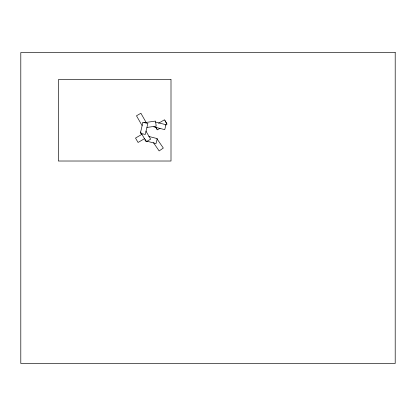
<?xml version="1.0" encoding="UTF-8"?>
<svg xmlns="http://www.w3.org/2000/svg" width="416" height="416" viewBox="0 0 416 416"><rect width="100%" height="100%" fill="white"/><g stroke="black" fill="none" stroke-linecap="round" stroke-linejoin="round"><path stroke-width="0.62" d="M145.418 139.516L145.106 140.748L156.031 143.536L157.284 138.616L148.788 136.448M158.564 123.25L164.507 119.772L167.071 124.15L165.448 125.096M141.996 134.274L135.512 138.07L138.07 142.449L144.56 138.653M160.04 128.263L157.336 129.844L155.74 127.104M144.326 122.694L155.485 121.082L156.208 126.105L146.91 127.447M155.672 122.096L165.989 124.732L164.736 129.646L153.811 126.859M156.92 138.767L163.322 148.049L159.141 150.93L153.457 142.678M164.949 120.609L166.551 123.344M155.662 127.036L156.941 129.225M145.891 131.061L150.634 139.173L146.255 141.731L140.561 132.002M146.172 122.512L140.894 113.261L136.484 115.778L142.074 125.57M142.938 122.304L140.338 133.276L145.278 134.446L147.872 123.474L142.938 122.304M395.2 52.536L20.8 52.536L20.8 363.464L395.2 363.464L395.2 52.536M171.002 79.659L58.349 79.659L58.349 161.018L171.002 161.018L171.002 79.659"/></g></svg>
